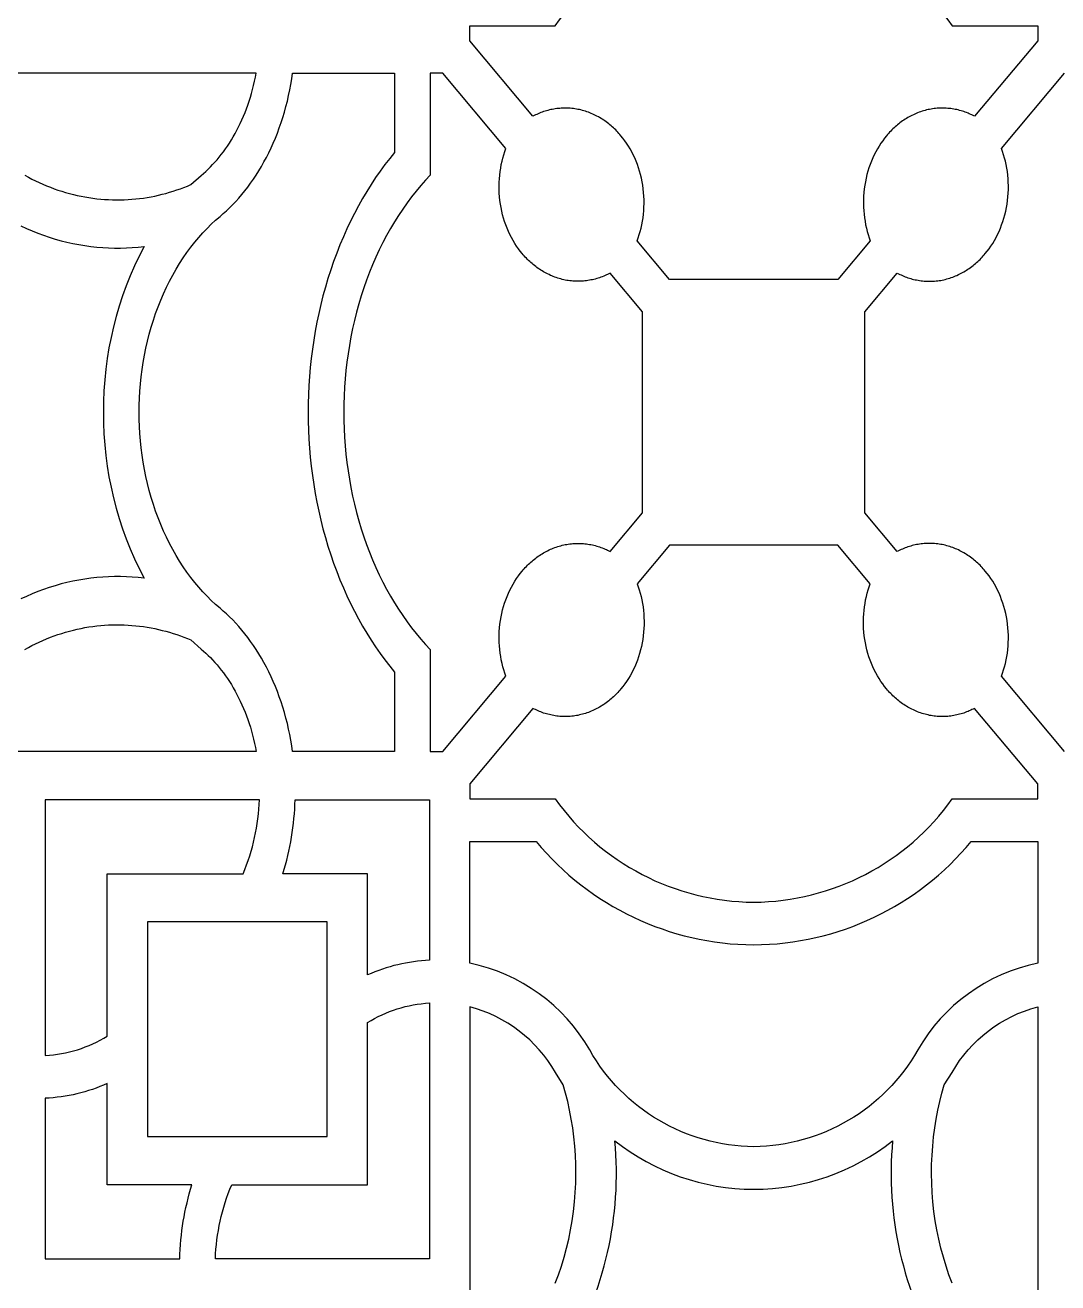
# Model space of a CAD drawing. Extents: x 59271 to 61367, y 41180 to 44085.
# Drawn here: x 59470.2 to 59620.9, y 42717.1 to 42900.7 of the extents above; entities that cross this region are included whole.
import ezdxf

# ---------------------------------------------------------------- set-up
doc = ezdxf.new("R2010")
doc.units = 0
doc.layers.get('0').update_dxf_attribs({"linetype": 'CONTINUOUS'})

msp = doc.modelspace()

# ---------------------------------------------------------------- linework, layer by layer
for points in [[(59605.51, 42900.59), (59617.97, 42900.59), (59617.97, 42898.38), (59608.76, 42887.38), (59608.57, 42887.48), (59608.38, 42887.57), (59608.19, 42887.66), (59607.99, 42887.75), (59607.8, 42887.83), (59607.6, 42887.91), (59607.4, 42887.99), (59607.19, 42888.06), (59606.99, 42888.12), (59606.78, 42888.19), (59606.57, 42888.25), (59606.36, 42888.3), (59606.15, 42888.35), (59605.93, 42888.39), (59605.72, 42888.43), (59605.5, 42888.47), (59605.29, 42888.5), (59605.07, 42888.52), (59604.85, 42888.54), (59604.63, 42888.56), (59604.41, 42888.57), (59604.19, 42888.58), (59603.96, 42888.58), (59603.74, 42888.57), (59603.52, 42888.56), (59603.3, 42888.55), (59603.07, 42888.53), (59602.85, 42888.5), (59602.63, 42888.47), (59602.41, 42888.43), (59602.19, 42888.39), (59601.97, 42888.35), (59601.75, 42888.3), (59601.53, 42888.24), (59601.31, 42888.18), (59601.09, 42888.11), (59600.88, 42888.04), (59600.66, 42887.97), (59600.45, 42887.88), (59600.24, 42887.8), (59600.03, 42887.71), (59599.82, 42887.61), (59599.62, 42887.51), (59599.41, 42887.41), (59599.21, 42887.3), (59599.01, 42887.19), (59598.82, 42887.07), (59598.62, 42886.95), (59598.43, 42886.82), (59598.24, 42886.7), (59598.06, 42886.56), (59597.87, 42886.43), (59597.69, 42886.29), (59597.52, 42886.14), (59597.34, 42886), (59597.17, 42885.85), (59597, 42885.69), (59596.83, 42885.54), (59596.67, 42885.38), (59596.51, 42885.22), (59596.36, 42885.05), (59596.2, 42884.88), (59596.06, 42884.71), (59595.91, 42884.54), (59595.62, 42884.19), (59595.35, 42883.82), (59595.08, 42883.44), (59594.82, 42883.04), (59594.57, 42882.62), (59594.33, 42882.2), (59594.11, 42881.75), (59593.9, 42881.3), (59593.7, 42880.83), (59593.51, 42880.35), (59593.34, 42879.87), (59593.18, 42879.37), (59593.05, 42878.86), (59592.92, 42878.35), (59592.82, 42877.83), (59592.73, 42877.31), (59592.65, 42876.78), (59592.6, 42876.25), (59592.56, 42875.72), (59592.54, 42875.18), (59592.53, 42874.65), (59592.55, 42874.12), (59592.58, 42873.6), (59592.63, 42873.08), (59592.69, 42872.56), (59592.77, 42872.05), (59592.86, 42871.55), (59592.97, 42871.06), (59593.09, 42870.57), (59593.23, 42870.1), (59593.38, 42869.64), (59593.54, 42869.19), (59588.81, 42863.54), (59576.52, 42863.54), (59564.24, 42863.54), (59559.51, 42869.19), (59559.67, 42869.64), (59559.82, 42870.1), (59559.96, 42870.57), (59560.08, 42871.06), (59560.19, 42871.55), (59560.28, 42872.05), (59560.36, 42872.56), (59560.42, 42873.08), (59560.47, 42873.6), (59560.5, 42874.12), (59560.51, 42874.65), (59560.51, 42875.18), (59560.49, 42875.72), (59560.45, 42876.25), (59560.4, 42876.78), (59560.32, 42877.31), (59560.23, 42877.83), (59560.13, 42878.35), (59560, 42878.86), (59559.86, 42879.37), (59559.71, 42879.87), (59559.54, 42880.35), (59559.35, 42880.83), (59559.15, 42881.3), (59558.94, 42881.75), (59558.72, 42882.2), (59558.48, 42882.62), (59558.23, 42883.04), (59557.97, 42883.44), (59557.7, 42883.82), (59557.42, 42884.19), (59557.14, 42884.54), (59556.99, 42884.71), (59556.84, 42884.88), (59556.69, 42885.05), (59556.54, 42885.22), (59556.38, 42885.38), (59556.21, 42885.54), (59556.05, 42885.69), (59555.88, 42885.85), (59555.71, 42886), (59555.53, 42886.14), (59555.36, 42886.29), (59555.18, 42886.43), (59554.99, 42886.56), (59554.81, 42886.7), (59554.62, 42886.82), (59554.42, 42886.95), (59554.23, 42887.07), (59554.03, 42887.19), (59553.84, 42887.3), (59553.63, 42887.41), (59553.43, 42887.51), (59553.23, 42887.61), (59553.02, 42887.71), (59552.81, 42887.8), (59552.6, 42887.88), (59552.39, 42887.97), (59552.17, 42888.04), (59551.96, 42888.11), (59551.74, 42888.18), (59551.52, 42888.24), (59551.3, 42888.3), (59551.08, 42888.35), (59550.86, 42888.39), (59550.64, 42888.43), (59550.42, 42888.47), (59550.2, 42888.5), (59549.98, 42888.53), (59549.75, 42888.55), (59549.53, 42888.56), (59549.31, 42888.57), (59549.09, 42888.58), (59548.86, 42888.58), (59548.64, 42888.57), (59548.42, 42888.56), (59548.2, 42888.54), (59547.98, 42888.52), (59547.76, 42888.5), (59547.55, 42888.47), (59547.33, 42888.43), (59547.11, 42888.39), (59546.9, 42888.35), (59546.69, 42888.3), (59546.48, 42888.25), (59546.27, 42888.19), (59546.06, 42888.12), (59545.86, 42888.06), (59545.65, 42887.99), (59545.45, 42887.91), (59545.25, 42887.83), (59545.06, 42887.75), (59544.86, 42887.66), (59544.67, 42887.57), (59544.48, 42887.48), (59544.29, 42887.38), (59535.08, 42898.38), (59535.08, 42900.59), (59547.54, 42900.59, -0.240747), (59576.52, 42915.68, -0.240747)], [(59605.51, 42787.73), (59617.97, 42787.73), (59617.97, 42789.94), (59608.76, 42800.94), (59608.57, 42800.84), (59608.38, 42800.75), (59608.19, 42800.66), (59607.99, 42800.57), (59607.8, 42800.49), (59607.6, 42800.41), (59607.4, 42800.33), (59607.19, 42800.26), (59606.99, 42800.19), (59606.78, 42800.13), (59606.57, 42800.07), (59606.36, 42800.02), (59606.15, 42799.97), (59605.93, 42799.93), (59605.72, 42799.89), (59605.5, 42799.85), (59605.29, 42799.82), (59605.07, 42799.79), (59604.85, 42799.77), (59604.63, 42799.76), (59604.41, 42799.75), (59604.19, 42799.74), (59603.96, 42799.74), (59603.74, 42799.75), (59603.52, 42799.76), (59603.3, 42799.77), (59603.07, 42799.79), (59602.85, 42799.82), (59602.63, 42799.85), (59602.41, 42799.88), (59602.19, 42799.92), (59601.97, 42799.97), (59601.75, 42800.02), (59601.53, 42800.08), (59601.31, 42800.14), (59601.09, 42800.21), (59600.88, 42800.28), (59600.66, 42800.35), (59600.45, 42800.43), (59600.24, 42800.52), (59600.03, 42800.61), (59599.82, 42800.71), (59599.62, 42800.8), (59599.41, 42800.91), (59599.21, 42801.02), (59599.01, 42801.13), (59598.82, 42801.25), (59598.62, 42801.37), (59598.43, 42801.49), (59598.24, 42801.62), (59598.06, 42801.76), (59597.87, 42801.89), (59597.69, 42802.03), (59597.52, 42802.18), (59597.34, 42802.32), (59597.17, 42802.47), (59597, 42802.63), (59596.83, 42802.78), (59596.67, 42802.94), (59596.51, 42803.1), (59596.36, 42803.27), (59596.2, 42803.43), (59596.06, 42803.6), (59595.91, 42803.78), (59595.62, 42804.13), (59595.35, 42804.5), (59595.08, 42804.88), (59594.82, 42805.28), (59594.57, 42805.7), (59594.33, 42806.12), (59594.11, 42806.57), (59593.9, 42807.02), (59593.7, 42807.49), (59593.51, 42807.96), (59593.34, 42808.45), (59593.18, 42808.95), (59593.05, 42809.46), (59592.92, 42809.97), (59592.82, 42810.49), (59592.73, 42811.01), (59592.65, 42811.54), (59592.6, 42812.07), (59592.56, 42812.6), (59592.54, 42813.14), (59592.53, 42813.67), (59592.55, 42814.2), (59592.58, 42814.72), (59592.63, 42815.24), (59592.69, 42815.76), (59592.77, 42816.27), (59592.86, 42816.77), (59592.97, 42817.26), (59593.09, 42817.74), (59593.23, 42818.22), (59593.38, 42818.68), (59593.54, 42819.13), (59588.81, 42824.78), (59576.52, 42824.78), (59564.24, 42824.78), (59559.51, 42819.13), (59559.67, 42818.68), (59559.82, 42818.22), (59559.96, 42817.74), (59560.08, 42817.26), (59560.19, 42816.77), (59560.28, 42816.27), (59560.36, 42815.76), (59560.42, 42815.24), (59560.47, 42814.72), (59560.5, 42814.2), (59560.51, 42813.67), (59560.51, 42813.14), (59560.49, 42812.6), (59560.45, 42812.07), (59560.4, 42811.54), (59560.32, 42811.01), (59560.23, 42810.49), (59560.13, 42809.97), (59560, 42809.46), (59559.86, 42808.95), (59559.71, 42808.45), (59559.54, 42807.96), (59559.35, 42807.49), (59559.15, 42807.02), (59558.94, 42806.57), (59558.72, 42806.12), (59558.48, 42805.7), (59558.23, 42805.28), (59557.97, 42804.88), (59557.7, 42804.5), (59557.42, 42804.13), (59557.14, 42803.78), (59556.99, 42803.6), (59556.84, 42803.43), (59556.69, 42803.27), (59556.54, 42803.1), (59556.38, 42802.94), (59556.21, 42802.78), (59556.05, 42802.63), (59555.88, 42802.47), (59555.71, 42802.32), (59555.53, 42802.18), (59555.36, 42802.03), (59555.18, 42801.89), (59554.99, 42801.76), (59554.81, 42801.62), (59554.62, 42801.49), (59554.42, 42801.37), (59554.23, 42801.25), (59554.03, 42801.13), (59553.84, 42801.02), (59553.63, 42800.91), (59553.43, 42800.8), (59553.23, 42800.71), (59553.02, 42800.61), (59552.81, 42800.52), (59552.6, 42800.43), (59552.39, 42800.35), (59552.17, 42800.28), (59551.96, 42800.21), (59551.74, 42800.14), (59551.52, 42800.08), (59551.3, 42800.02), (59551.08, 42799.97), (59550.86, 42799.92), (59550.64, 42799.88), (59550.42, 42799.85), (59550.2, 42799.82), (59549.98, 42799.79), (59549.75, 42799.77), (59549.53, 42799.76), (59549.31, 42799.75), (59549.09, 42799.74), (59548.86, 42799.74), (59548.64, 42799.75), (59548.42, 42799.76), (59548.2, 42799.77), (59547.98, 42799.79), (59547.76, 42799.82), (59547.55, 42799.85), (59547.33, 42799.89), (59547.11, 42799.93), (59546.9, 42799.97), (59546.69, 42800.02), (59546.48, 42800.07), (59546.27, 42800.13), (59546.06, 42800.19), (59545.86, 42800.26), (59545.65, 42800.33), (59545.45, 42800.41), (59545.25, 42800.49), (59545.06, 42800.57), (59544.86, 42800.66), (59544.67, 42800.75), (59544.48, 42800.84), (59544.29, 42800.94), (59535.08, 42789.94), (59535.08, 42787.73), (59547.54, 42787.73, 0.240747), (59576.52, 42772.64, 0.240747)], [(59501.99, 42776.79, 0.090687), (59504.37, 42787.6), (59473.12, 42787.6), (59473.12, 42750.24, 0.123377), (59482.16, 42753.09), (59482.16, 42776.79)], [(59529.19, 42764.16, 0.093744), (59520.15, 42762.02), (59520.15, 42776.79), (59507.79, 42776.79, 0.067508), (59509.59, 42787.6), (59529.19, 42787.6)], [(59576.52, 42736.94, -0.26745), (59552.59, 42751.06, 0.215544), (59535.08, 42763.73), (59535.08, 42781.51), (59544.77, 42781.51, 0.222359), (59576.52, 42766.42), (59576.52, 42766.42), (59576.52, 42766.42, 0.222359), (59608.28, 42781.51), (59617.97, 42781.51), (59617.97, 42763.73, 0.215544), (59600.46, 42751.06, -0.26745)], [(59520.15, 42755.08, -0.123377), (59529.19, 42757.93), (59529.19, 42720.58), (59497.94, 42720.58, -0.090687), (59500.33, 42731.39), (59520.15, 42731.39)], [(59482.16, 42746.16, -0.093744), (59473.12, 42744.01), (59473.12, 42720.58), (59492.73, 42720.58, -0.067508), (59494.52, 42731.39), (59482.16, 42731.39)]]:
    msp.add_lwpolyline(points, format="xyb", close=True)
for points in [[(59470.12, 42878.77), (59470.64, 42878.49), (59471.16, 42878.21), (59471.69, 42877.95), (59472.23, 42877.7), (59472.77, 42877.46), (59473.31, 42877.23), (59473.86, 42877.01), (59474.41, 42876.81), (59474.96, 42876.61), (59475.52, 42876.43), (59476.08, 42876.26), (59476.64, 42876.11), (59477.21, 42875.96), (59477.77, 42875.83), (59478.34, 42875.71), (59478.91, 42875.6), (59479.48, 42875.5), (59480.05, 42875.42), (59480.63, 42875.35), (59481.2, 42875.29), (59481.77, 42875.24), (59482.35, 42875.21), (59482.92, 42875.19), (59483.49, 42875.18), (59484.06, 42875.18), (59484.63, 42875.2), (59485.2, 42875.22), (59485.76, 42875.26), (59486.33, 42875.31), (59486.89, 42875.38), (59487.45, 42875.45), (59488, 42875.54), (59488.55, 42875.63), (59489.1, 42875.74), (59489.65, 42875.86), (59490.19, 42875.99), (59490.73, 42876.13), (59491.26, 42876.28), (59491.79, 42876.44), (59492.32, 42876.62), (59492.84, 42876.8), (59493.35, 42876.99), (59493.86, 42877.19), (59494.37, 42877.4), (59495.89, 42878.76), (59496.22, 42879.04), (59496.55, 42879.34), (59496.89, 42879.65), (59497.21, 42879.98), (59497.54, 42880.32), (59497.86, 42880.67), (59498.18, 42881.03), (59498.5, 42881.41), (59498.81, 42881.79), (59499.11, 42882.2), (59499.41, 42882.61), (59499.71, 42883.03), (59500, 42883.47), (59500.28, 42883.92), (59500.55, 42884.38), (59500.82, 42884.86), (59501.08, 42885.34), (59501.34, 42885.84), (59501.58, 42886.34), (59501.82, 42886.86), (59502.05, 42887.38), (59502.27, 42887.92), (59502.48, 42888.46), (59502.68, 42889.02), (59502.87, 42889.58), (59503.05, 42890.15), (59503.22, 42890.72), (59503.37, 42891.3), (59503.52, 42891.89), (59503.66, 42892.49), (59503.78, 42893.08), (59503.9, 42893.69), (59467.23, 42893.69)], [(59621.9, 42794.63), (59612.69, 42805.64), (59612.85, 42806.09), (59613, 42806.55), (59613.13, 42807.02), (59613.26, 42807.51), (59613.37, 42808), (59613.46, 42808.5), (59613.54, 42809.01), (59613.6, 42809.53), (59613.65, 42810.05), (59613.68, 42810.57), (59613.69, 42811.1), (59613.69, 42811.63), (59613.67, 42812.17), (59613.63, 42812.7), (59613.57, 42813.23), (59613.5, 42813.76), (59613.41, 42814.28), (59613.3, 42814.8), (59613.18, 42815.31), (59613.04, 42815.82), (59612.89, 42816.32), (59612.71, 42816.8), (59612.53, 42817.28), (59612.33, 42817.75), (59612.12, 42818.2), (59611.89, 42818.64), (59611.65, 42819.07), (59611.41, 42819.49), (59611.15, 42819.89), (59610.88, 42820.27), (59610.6, 42820.64), (59610.32, 42820.99), (59610.17, 42821.16), (59610.02, 42821.33), (59609.87, 42821.5), (59609.71, 42821.66), (59609.55, 42821.83), (59609.39, 42821.99), (59609.22, 42822.14), (59609.06, 42822.3), (59608.88, 42822.45), (59608.71, 42822.59), (59608.53, 42822.74), (59608.35, 42822.88), (59608.17, 42823.01), (59607.98, 42823.15), (59607.79, 42823.27), (59607.6, 42823.4), (59607.41, 42823.52), (59607.21, 42823.64), (59607.01, 42823.75), (59606.81, 42823.86), (59606.61, 42823.96), (59606.4, 42824.06), (59606.19, 42824.16), (59605.99, 42824.25), (59605.78, 42824.33), (59605.56, 42824.42), (59605.35, 42824.49), (59605.13, 42824.56), (59604.92, 42824.63), (59604.7, 42824.69), (59604.48, 42824.75), (59604.26, 42824.8), (59604.04, 42824.84), (59603.82, 42824.88), (59603.6, 42824.92), (59603.37, 42824.95), (59603.15, 42824.98), (59602.93, 42825), (59602.71, 42825.01), (59602.48, 42825.02), (59602.26, 42825.03), (59602.04, 42825.03), (59601.82, 42825.02), (59601.6, 42825.01), (59601.38, 42824.99), (59601.16, 42824.97), (59600.94, 42824.95), (59600.72, 42824.92), (59600.51, 42824.88), (59600.29, 42824.84), (59600.08, 42824.8), (59599.86, 42824.75), (59599.65, 42824.7), (59599.45, 42824.64), (59599.24, 42824.57), (59599.03, 42824.51), (59598.83, 42824.44), (59598.63, 42824.36), (59598.43, 42824.28), (59598.23, 42824.2), (59598.04, 42824.11), (59597.84, 42824.02), (59597.65, 42823.93), (59597.47, 42823.83), (59592.74, 42829.48), (59592.74, 42844.16), (59592.74, 42858.84), (59597.47, 42864.49), (59597.65, 42864.39), (59597.84, 42864.3), (59598.04, 42864.21), (59598.23, 42864.12), (59598.43, 42864.04), (59598.63, 42863.96), (59598.83, 42863.88), (59599.03, 42863.81), (59599.24, 42863.74), (59599.45, 42863.68), (59599.65, 42863.62), (59599.86, 42863.57), (59600.08, 42863.52), (59600.29, 42863.48), (59600.51, 42863.44), (59600.72, 42863.4), (59600.94, 42863.37), (59601.16, 42863.35), (59601.38, 42863.32), (59601.6, 42863.31), (59601.82, 42863.3), (59602.04, 42863.29), (59602.26, 42863.29), (59602.48, 42863.3), (59602.71, 42863.31), (59602.93, 42863.32), (59603.15, 42863.34), (59603.37, 42863.37), (59603.6, 42863.4), (59603.82, 42863.43), (59604.04, 42863.47), (59604.26, 42863.52), (59604.48, 42863.57), (59604.7, 42863.63), (59604.92, 42863.69), (59605.13, 42863.76), (59605.35, 42863.83), (59605.56, 42863.9), (59605.78, 42863.98), (59605.99, 42864.07), (59606.19, 42864.16), (59606.4, 42864.26), (59606.61, 42864.36), (59606.81, 42864.46), (59607.01, 42864.57), (59607.21, 42864.68), (59607.41, 42864.8), (59607.6, 42864.92), (59607.79, 42865.04), (59607.98, 42865.17), (59608.17, 42865.31), (59608.35, 42865.44), (59608.53, 42865.58), (59608.71, 42865.73), (59608.88, 42865.87), (59609.06, 42866.02), (59609.22, 42866.18), (59609.39, 42866.33), (59609.55, 42866.49), (59609.71, 42866.65), (59609.87, 42866.82), (59610.02, 42866.99), (59610.17, 42867.15), (59610.32, 42867.33), (59610.6, 42867.68), (59610.88, 42868.05), (59611.15, 42868.43), (59611.41, 42868.83), (59611.65, 42869.25), (59611.89, 42869.67), (59612.12, 42870.12), (59612.33, 42870.57), (59612.53, 42871.04), (59612.71, 42871.52), (59612.89, 42872), (59613.04, 42872.5), (59613.18, 42873.01), (59613.3, 42873.52), (59613.41, 42874.04), (59613.5, 42874.56), (59613.57, 42875.09), (59613.63, 42875.62), (59613.67, 42876.15), (59613.69, 42876.69), (59613.69, 42877.22), (59613.68, 42877.75), (59613.65, 42878.27), (59613.6, 42878.79), (59613.54, 42879.31), (59613.46, 42879.82), (59613.37, 42880.32), (59613.26, 42880.81), (59613.13, 42881.29), (59613, 42881.77), (59612.85, 42882.23), (59612.69, 42882.68), (59621.9, 42893.69)], [(59470.12, 42809.55), (59470.64, 42809.83), (59471.16, 42810.11), (59471.69, 42810.37), (59472.23, 42810.62), (59472.77, 42810.86), (59473.31, 42811.09), (59473.86, 42811.31), (59474.41, 42811.51), (59474.96, 42811.7), (59475.52, 42811.89), (59476.08, 42812.06), (59476.64, 42812.21), (59477.21, 42812.36), (59477.77, 42812.49), (59478.34, 42812.61), (59478.91, 42812.72), (59479.48, 42812.82), (59480.05, 42812.9), (59480.63, 42812.97), (59481.2, 42813.03), (59481.77, 42813.08), (59482.35, 42813.11), (59482.92, 42813.13), (59483.49, 42813.14), (59484.06, 42813.14), (59484.63, 42813.12), (59485.2, 42813.1), (59485.76, 42813.06), (59486.33, 42813.01), (59486.89, 42812.94), (59487.45, 42812.87), (59488, 42812.78), (59488.55, 42812.69), (59489.1, 42812.58), (59489.65, 42812.46), (59490.19, 42812.33), (59490.73, 42812.19), (59491.26, 42812.04), (59491.79, 42811.87), (59492.32, 42811.7), (59492.84, 42811.52), (59493.35, 42811.33), (59493.86, 42811.13), (59494.37, 42810.92), (59495.89, 42809.56), (59496.22, 42809.28), (59496.55, 42808.98), (59496.89, 42808.66), (59497.21, 42808.34), (59497.54, 42808), (59497.86, 42807.65), (59498.18, 42807.29), (59498.5, 42806.91), (59498.81, 42806.52), (59499.11, 42806.12), (59499.41, 42805.71), (59499.71, 42805.28), (59500, 42804.85), (59500.28, 42804.4), (59500.55, 42803.93), (59500.82, 42803.46), (59501.08, 42802.98), (59501.34, 42802.48), (59501.58, 42801.98), (59501.82, 42801.46), (59502.05, 42800.93), (59502.27, 42800.4), (59502.48, 42799.85), (59502.68, 42799.3), (59502.87, 42798.74), (59503.05, 42798.17), (59503.22, 42797.6), (59503.37, 42797.01), (59503.52, 42796.43), (59503.66, 42795.83), (59503.78, 42795.23), (59503.9, 42794.63), (59467.23, 42794.63)]]:
    msp.add_lwpolyline(points)
for points in [[(59486.81, 42844.16), (59486.82, 42845.19), (59486.86, 42846.22), (59486.92, 42847.26), (59487, 42848.3), (59487.11, 42849.35), (59487.24, 42850.4), (59487.4, 42851.44), (59487.59, 42852.49), (59487.8, 42853.52), (59488.03, 42854.56), (59488.29, 42855.58), (59488.58, 42856.6), (59488.89, 42857.6), (59489.22, 42858.6), (59489.58, 42859.58), (59489.96, 42860.54), (59490.37, 42861.48), (59490.8, 42862.41), (59491.25, 42863.32), (59491.72, 42864.2), (59492.21, 42865.06), (59492.71, 42865.9), (59493.24, 42866.72), (59493.79, 42867.5), (59494.35, 42868.26), (59494.92, 42868.99), (59495.51, 42869.7), (59496.11, 42870.37), (59496.72, 42871.02), (59497.35, 42871.63), (59497.98, 42872.21), (59498.62, 42872.77), (59499.09, 42873.17), (59499.55, 42873.59), (59500.01, 42874.03), (59500.47, 42874.48), (59500.92, 42874.96), (59501.36, 42875.45), (59501.8, 42875.96), (59502.24, 42876.49), (59502.66, 42877.04), (59503.08, 42877.61), (59503.49, 42878.2), (59503.89, 42878.8), (59504.28, 42879.42), (59504.66, 42880.05), (59505.03, 42880.71), (59505.39, 42881.37), (59505.73, 42882.06), (59506.07, 42882.76), (59506.39, 42883.47), (59506.7, 42884.19), (59506.99, 42884.93), (59507.27, 42885.69), (59507.54, 42886.45), (59507.79, 42887.22), (59508.02, 42888), (59508.24, 42888.8), (59508.45, 42889.6), (59508.63, 42890.4), (59508.8, 42891.22), (59508.96, 42892.04), (59509.1, 42892.86), (59509.22, 42893.69), (59524.1, 42893.69), (59524.1, 42882.11), (59523.39, 42881.23), (59522.69, 42880.32), (59522, 42879.39), (59521.33, 42878.42), (59520.68, 42877.43), (59520.04, 42876.41), (59519.42, 42875.37), (59518.82, 42874.3), (59518.24, 42873.21), (59517.68, 42872.09), (59517.14, 42870.95), (59516.62, 42869.79), (59516.12, 42868.61), (59515.65, 42867.41), (59515.2, 42866.2), (59514.78, 42864.96), (59514.38, 42863.72), (59514, 42862.45), (59513.65, 42861.18), (59513.33, 42859.9), (59513.03, 42858.6), (59512.76, 42857.3), (59512.51, 42855.99), (59512.29, 42854.68), (59512.1, 42853.36), (59511.93, 42852.04), (59511.79, 42850.72), (59511.67, 42849.4), (59511.59, 42848.09), (59511.52, 42846.77), (59511.49, 42845.46), (59511.47, 42844.16), (59511.49, 42842.86), (59511.52, 42841.55), (59511.59, 42840.23), (59511.67, 42838.91), (59511.79, 42837.6), (59511.93, 42836.28), (59512.1, 42834.96), (59512.29, 42833.64), (59512.51, 42832.33), (59512.76, 42831.02), (59513.03, 42829.72), (59513.33, 42828.42), (59513.65, 42827.14), (59514, 42825.86), (59514.38, 42824.6), (59514.78, 42823.35), (59515.2, 42822.12), (59515.65, 42820.91), (59516.12, 42819.71), (59516.62, 42818.53), (59517.14, 42817.37), (59517.68, 42816.23), (59518.24, 42815.11), (59518.82, 42814.02), (59519.42, 42812.95), (59520.04, 42811.9), (59520.68, 42810.89), (59521.33, 42809.9), (59522, 42808.93), (59522.69, 42808), (59523.39, 42807.09), (59524.1, 42806.21), (59524.1, 42794.63), (59509.22, 42794.63), (59509.1, 42795.46), (59508.96, 42796.28), (59508.8, 42797.1), (59508.63, 42797.92), (59508.45, 42798.72), (59508.24, 42799.52), (59508.02, 42800.32), (59507.79, 42801.1), (59507.54, 42801.87), (59507.27, 42802.63), (59506.99, 42803.38), (59506.7, 42804.12), (59506.39, 42804.85), (59506.07, 42805.56), (59505.73, 42806.26), (59505.39, 42806.94), (59505.03, 42807.61), (59504.66, 42808.27), (59504.28, 42808.9), (59503.89, 42809.52), (59503.49, 42810.12), (59503.08, 42810.71), (59502.66, 42811.28), (59502.24, 42811.82), (59501.8, 42812.36), (59501.36, 42812.87), (59500.92, 42813.36), (59500.47, 42813.84), (59500.01, 42814.29), (59499.55, 42814.73), (59499.09, 42815.15), (59498.62, 42815.55), (59497.98, 42816.1), (59497.35, 42816.69), (59496.72, 42817.3), (59496.11, 42817.95), (59495.51, 42818.62), (59494.92, 42819.32), (59494.35, 42820.06), (59493.79, 42820.82), (59493.24, 42821.6), (59492.71, 42822.42), (59492.21, 42823.25), (59491.72, 42824.12), (59491.25, 42825), (59490.8, 42825.91), (59490.37, 42826.83), (59489.96, 42827.78), (59489.58, 42828.74), (59489.22, 42829.72), (59488.89, 42830.71), (59488.58, 42831.72), (59488.29, 42832.74), (59488.03, 42833.76), (59487.8, 42834.79), (59487.59, 42835.83), (59487.4, 42836.88), (59487.24, 42837.92), (59487.11, 42838.97), (59487, 42840.01), (59486.92, 42841.06), (59486.86, 42842.1), (59486.82, 42843.13)], [(59560.31, 42844.16), (59560.31, 42858.84), (59555.58, 42864.49), (59555.39, 42864.39), (59555.2, 42864.3), (59555.01, 42864.21), (59554.82, 42864.12), (59554.62, 42864.04), (59554.42, 42863.96), (59554.22, 42863.88), (59554.02, 42863.81), (59553.81, 42863.74), (59553.6, 42863.68), (59553.4, 42863.62), (59553.18, 42863.57), (59552.97, 42863.52), (59552.76, 42863.48), (59552.54, 42863.44), (59552.33, 42863.4), (59552.11, 42863.37), (59551.89, 42863.35), (59551.67, 42863.32), (59551.45, 42863.31), (59551.23, 42863.3), (59551.01, 42863.29), (59550.79, 42863.29), (59550.56, 42863.3), (59550.34, 42863.31), (59550.12, 42863.32), (59549.9, 42863.34), (59549.67, 42863.37), (59549.45, 42863.4), (59549.23, 42863.43), (59549.01, 42863.47), (59548.79, 42863.52), (59548.57, 42863.57), (59548.35, 42863.63), (59548.13, 42863.69), (59547.92, 42863.76), (59547.7, 42863.83), (59547.49, 42863.9), (59547.27, 42863.98), (59547.06, 42864.07), (59546.85, 42864.16), (59546.65, 42864.26), (59546.44, 42864.36), (59546.24, 42864.46), (59546.04, 42864.57), (59545.84, 42864.68), (59545.64, 42864.8), (59545.45, 42864.92), (59545.26, 42865.04), (59545.07, 42865.17), (59544.88, 42865.31), (59544.7, 42865.44), (59544.52, 42865.58), (59544.34, 42865.73), (59544.16, 42865.87), (59543.99, 42866.02), (59543.82, 42866.18), (59543.66, 42866.33), (59543.5, 42866.49), (59543.34, 42866.65), (59543.18, 42866.82), (59543.03, 42866.99), (59542.88, 42867.15), (59542.73, 42867.33), (59542.45, 42867.68), (59542.17, 42868.05), (59541.9, 42868.43), (59541.64, 42868.83), (59541.39, 42869.25), (59541.16, 42869.67), (59540.93, 42870.12), (59540.72, 42870.57), (59540.52, 42871.04), (59540.33, 42871.52), (59540.16, 42872), (59540.01, 42872.5), (59539.87, 42873.01), (59539.75, 42873.52), (59539.64, 42874.04), (59539.55, 42874.56), (59539.48, 42875.09), (59539.42, 42875.62), (59539.38, 42876.15), (59539.36, 42876.69), (59539.36, 42877.22), (59539.37, 42877.75), (59539.4, 42878.27), (59539.45, 42878.79), (59539.51, 42879.31), (59539.59, 42879.82), (59539.68, 42880.32), (59539.79, 42880.81), (59539.91, 42881.29), (59540.05, 42881.77), (59540.2, 42882.23), (59540.36, 42882.68), (59531.15, 42893.69), (59529.31, 42893.69), (59529.31, 42878.8), (59528.61, 42878.05), (59527.92, 42877.27), (59527.24, 42876.45), (59526.57, 42875.61), (59525.92, 42874.74), (59525.29, 42873.84), (59524.67, 42872.91), (59524.07, 42871.96), (59523.49, 42870.98), (59522.93, 42869.97), (59522.38, 42868.94), (59521.86, 42867.89), (59521.37, 42866.81), (59520.89, 42865.71), (59520.44, 42864.6), (59520.01, 42863.47), (59519.61, 42862.32), (59519.23, 42861.15), (59518.87, 42859.98), (59518.55, 42858.79), (59518.25, 42857.59), (59517.97, 42856.38), (59517.72, 42855.16), (59517.5, 42853.94), (59517.31, 42852.72), (59517.14, 42851.49), (59517, 42850.26), (59516.88, 42849.03), (59516.79, 42847.81), (59516.73, 42846.59), (59516.69, 42845.37), (59516.68, 42844.16), (59516.69, 42842.95), (59516.73, 42841.73), (59516.79, 42840.51), (59516.88, 42839.28), (59517, 42838.06), (59517.14, 42836.83), (59517.31, 42835.6), (59517.5, 42834.38), (59517.72, 42833.16), (59517.97, 42831.94), (59518.25, 42830.73), (59518.55, 42829.53), (59518.87, 42828.34), (59519.23, 42827.17), (59519.61, 42826), (59520.01, 42824.85), (59520.44, 42823.72), (59520.89, 42822.6), (59521.37, 42821.51), (59521.86, 42820.43), (59522.38, 42819.38), (59522.93, 42818.35), (59523.49, 42817.34), (59524.07, 42816.36), (59524.67, 42815.41), (59525.29, 42814.48), (59525.92, 42813.58), (59526.57, 42812.71), (59527.24, 42811.86), (59527.92, 42811.05), (59528.61, 42810.27), (59529.31, 42809.52), (59529.31, 42794.63), (59531.15, 42794.63), (59540.36, 42805.64), (59540.2, 42806.09), (59540.05, 42806.55), (59539.91, 42807.02), (59539.79, 42807.51), (59539.68, 42808), (59539.59, 42808.5), (59539.51, 42809.01), (59539.45, 42809.53), (59539.4, 42810.05), (59539.37, 42810.57), (59539.36, 42811.1), (59539.36, 42811.63), (59539.38, 42812.17), (59539.42, 42812.7), (59539.48, 42813.23), (59539.55, 42813.76), (59539.64, 42814.28), (59539.75, 42814.8), (59539.87, 42815.31), (59540.01, 42815.82), (59540.16, 42816.32), (59540.33, 42816.8), (59540.52, 42817.28), (59540.72, 42817.75), (59540.93, 42818.2), (59541.16, 42818.64), (59541.39, 42819.07), (59541.64, 42819.49), (59541.9, 42819.89), (59542.17, 42820.27), (59542.45, 42820.64), (59542.73, 42820.99), (59542.88, 42821.16), (59543.03, 42821.33), (59543.18, 42821.5), (59543.34, 42821.66), (59543.5, 42821.83), (59543.66, 42821.99), (59543.82, 42822.14), (59543.99, 42822.3), (59544.16, 42822.45), (59544.34, 42822.59), (59544.52, 42822.74), (59544.7, 42822.88), (59544.88, 42823.01), (59545.07, 42823.15), (59545.26, 42823.27), (59545.45, 42823.4), (59545.64, 42823.52), (59545.84, 42823.64), (59546.04, 42823.75), (59546.24, 42823.86), (59546.44, 42823.96), (59546.65, 42824.06), (59546.85, 42824.16), (59547.06, 42824.25), (59547.27, 42824.33), (59547.49, 42824.42), (59547.7, 42824.49), (59547.92, 42824.56), (59548.13, 42824.63), (59548.35, 42824.69), (59548.57, 42824.75), (59548.79, 42824.8), (59549.01, 42824.84), (59549.23, 42824.88), (59549.45, 42824.92), (59549.67, 42824.95), (59549.9, 42824.98), (59550.12, 42825), (59550.34, 42825.01), (59550.56, 42825.02), (59550.79, 42825.03), (59551.01, 42825.03), (59551.23, 42825.02), (59551.45, 42825.01), (59551.67, 42824.99), (59551.89, 42824.97), (59552.11, 42824.95), (59552.33, 42824.92), (59552.54, 42824.88), (59552.76, 42824.84), (59552.97, 42824.8), (59553.18, 42824.75), (59553.4, 42824.7), (59553.6, 42824.64), (59553.81, 42824.57), (59554.02, 42824.51), (59554.22, 42824.44), (59554.42, 42824.36), (59554.62, 42824.28), (59554.82, 42824.2), (59555.01, 42824.11), (59555.2, 42824.02), (59555.39, 42823.93), (59555.58, 42823.83), (59560.31, 42829.48)], [(59488.05, 42738.42), (59514.26, 42738.42), (59514.26, 42769.75), (59488.05, 42769.75)]]:
    msp.add_lwpolyline(points, close=True)
for points in [[(59469.53, 42871.41), (59470.35, 42871.02), (59471.18, 42870.67), (59472.01, 42870.33), (59472.85, 42870.02), (59473.7, 42869.73), (59474.56, 42869.46), (59475.41, 42869.22), (59476.28, 42869.01), (59477.14, 42868.81), (59478.01, 42868.64), (59478.88, 42868.5), (59479.75, 42868.38), (59480.62, 42868.28), (59481.49, 42868.21), (59482.36, 42868.17), (59483.23, 42868.14), (59484.1, 42868.14), (59484.96, 42868.17), (59485.82, 42868.22), (59486.68, 42868.29), (59487.53, 42868.38, 0.124595), (59481.6, 42844.16, 0.124595), (59487.53, 42819.94), (59486.68, 42820.03), (59485.82, 42820.1), (59484.96, 42820.15), (59484.1, 42820.17), (59483.23, 42820.18), (59482.36, 42820.15), (59481.49, 42820.11), (59480.62, 42820.03), (59479.75, 42819.94), (59478.88, 42819.82), (59478.01, 42819.67), (59477.14, 42819.51), (59476.28, 42819.31), (59475.41, 42819.1), (59474.56, 42818.85), (59473.7, 42818.59), (59472.85, 42818.3), (59472.01, 42817.99), (59471.18, 42817.65), (59470.35, 42817.29), (59469.53, 42816.91)], [(59547.56, 42717), (59548.03, 42718.24), (59548.46, 42719.52), (59548.85, 42720.81), (59549.21, 42722.12), (59549.52, 42723.45), (59549.79, 42724.79), (59550.03, 42726.14), (59550.22, 42727.5), (59550.37, 42728.87), (59550.48, 42730.24), (59550.54, 42731.61), (59550.57, 42732.97), (59550.55, 42734.34), (59550.5, 42735.69), (59550.4, 42737.03), (59550.27, 42738.37), (59550.1, 42739.68), (59549.89, 42740.98), (59549.64, 42742.26), (59549.37, 42743.52), (59549.05, 42744.76), (59548.71, 42745.97), (59547.58, 42747.79, 0.200602), (59535.08, 42757.36), (59535.08, 42713.55)], [(59605.49, 42717), (59605.02, 42718.24), (59604.59, 42719.52), (59604.2, 42720.81), (59603.84, 42722.12), (59603.53, 42723.45), (59603.26, 42724.79), (59603.02, 42726.14), (59602.83, 42727.5), (59602.68, 42728.87), (59602.57, 42730.24), (59602.51, 42731.61), (59602.48, 42732.97), (59602.49, 42734.34), (59602.55, 42735.69), (59602.65, 42737.03), (59602.78, 42738.37), (59602.95, 42739.68), (59603.16, 42740.98), (59603.4, 42742.26), (59603.68, 42743.52), (59604, 42744.76), (59604.34, 42745.97), (59605.47, 42747.79, -0.200602), (59617.97, 42757.36), (59617.97, 42713.55)], [(59549.09, 42706.36, 0.159593), (59556.26, 42737.8, 0.16816), (59576.52, 42730.72, 0.16816), (59596.79, 42737.8, 0.159593), (59603.96, 42706.36, 0.091636)]]:
    msp.add_lwpolyline(points, format="xyb")

doc.saveas('drawing.dxf')
